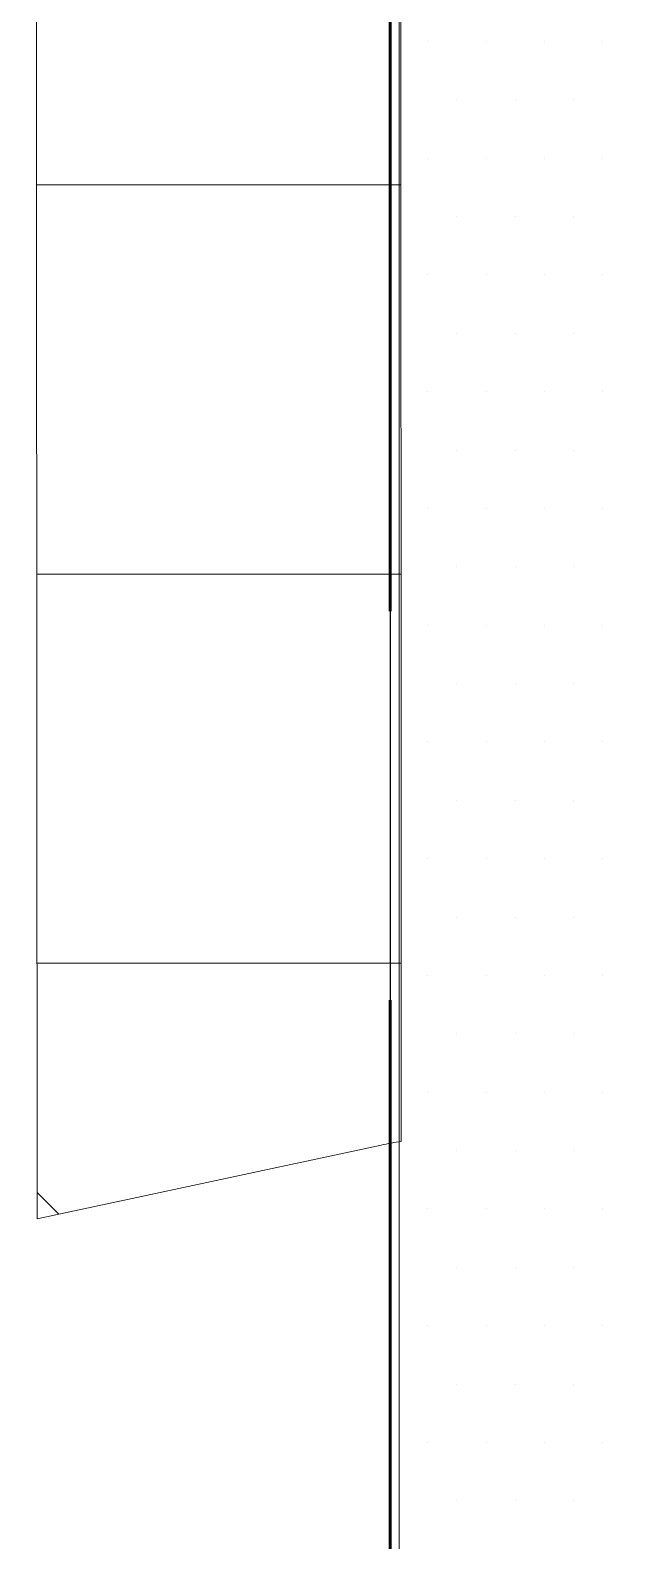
# Model space of a CAD drawing. Header units: inches. Extents: x -20.7 to 76.3, y -55.2 to 19.1.
# Drawn here: x -13.0632 to -12.8754, y -2.6036 to -2.1182 of the extents above; entities that cross this region are included whole.
import ezdxf

# ---------------------------------------------------------------- set-up
doc = ezdxf.new("R2010")
doc.units = ezdxf.units.IN
doc.header["$MEASUREMENT"] = 0
doc.linetypes.add('AI-Linetype-45', pattern=[0.375113, 0.250075, -0.125038])
for name, color, linetype, lineweight in [('.ATI-HATCH', 7, 'Continuous', 0), ('G-ANNO-TTLB', 7, 'Continuous', 0), ('TYVEK', 7, 'Continuous', 0)]:
    doc.layers.add(name, color=color, linetype=linetype, lineweight=lineweight)

# ---------------------------------------------------------------- blocks, each defined once
blk = doc.blocks.new('Block_674')
at = {"layer": '.ATI-HATCH'}
blk.add_open_spline([(-12.69719, -1.46066), (-12.69719, -1.46066), (-12.94467, -1.31068), (-12.94467, -1.31068), (-12.94467, -1.31068), (-12.94467, -3.61797), (-12.94467, -3.61797), (-12.94467, -3.61797), (-12.69719, -3.76796), (-12.69719, -3.76796), (-12.69719, -3.76796), (-12.69719, -1.46066), (-12.69719, -1.46066)], degree=3, knots=[0, 0, 0, 0, 1, 1, 1, 2, 2, 2, 3, 3, 3, 4, 4, 4, 4], dxfattribs=at)
at = {"layer": '.ATI-HATCH', "color": 8, "lineweight": 0, "true_color": 0x808080}
for points in [[(-12.93545, -2.12185), (-12.93545, -2.12185), (-12.93545, -2.12185), (-12.93545, -2.12185)], [(-12.9167, -2.12185), (-12.9167, -2.12185), (-12.9167, -2.12185), (-12.9167, -2.12185)], [(-12.89794, -2.12185), (-12.89794, -2.12185), (-12.89794, -2.12185), (-12.89794, -2.12185)], [(-12.87918, -2.12185), (-12.87918, -2.12185), (-12.87918, -2.12185), (-12.87918, -2.12185)], [(-12.92607, -2.14061), (-12.92607, -2.14061), (-12.92607, -2.14061), (-12.92607, -2.14061)], [(-12.90732, -2.14061), (-12.90732, -2.14061), (-12.90732, -2.14061), (-12.90732, -2.14061)], [(-12.88856, -2.14061), (-12.88856, -2.14061), (-12.88856, -2.14061), (-12.88856, -2.14061)], [(-12.93545, -2.15936), (-12.93545, -2.15936), (-12.93545, -2.15936), (-12.93545, -2.15936)], [(-12.9167, -2.15936), (-12.9167, -2.15936), (-12.9167, -2.15936), (-12.9167, -2.15936)], [(-12.89794, -2.15936), (-12.89794, -2.15936), (-12.89794, -2.15936), (-12.89794, -2.15936)], [(-12.87918, -2.15936), (-12.87918, -2.15936), (-12.87918, -2.15936), (-12.87918, -2.15936)], [(-12.92607, -2.17812), (-12.92607, -2.17812), (-12.92607, -2.17812), (-12.92607, -2.17812)], [(-12.90732, -2.17812), (-12.90732, -2.17812), (-12.90732, -2.17812), (-12.90732, -2.17812)], [(-12.88856, -2.17812), (-12.88856, -2.17812), (-12.88856, -2.17812), (-12.88856, -2.17812)], [(-12.93545, -2.19687), (-12.93545, -2.19687), (-12.93545, -2.19687), (-12.93545, -2.19687)], [(-12.9167, -2.19687), (-12.9167, -2.19687), (-12.9167, -2.19687), (-12.9167, -2.19687)], [(-12.89794, -2.19687), (-12.89794, -2.19687), (-12.89794, -2.19687), (-12.89794, -2.19687)], [(-12.87918, -2.19687), (-12.87918, -2.19687), (-12.87918, -2.19687), (-12.87918, -2.19687)], [(-12.92607, -2.21563), (-12.92607, -2.21563), (-12.92607, -2.21563), (-12.92607, -2.21563)], [(-12.90732, -2.21563), (-12.90732, -2.21563), (-12.90732, -2.21563), (-12.90732, -2.21563)], [(-12.88856, -2.21563), (-12.88856, -2.21563), (-12.88856, -2.21563), (-12.88856, -2.21563)], [(-12.93545, -2.23438), (-12.93545, -2.23438), (-12.93545, -2.23438), (-12.93545, -2.23438)], [(-12.9167, -2.23438), (-12.9167, -2.23438), (-12.9167, -2.23438), (-12.9167, -2.23438)], [(-12.89794, -2.23438), (-12.89794, -2.23438), (-12.89794, -2.23438), (-12.89794, -2.23438)], [(-12.87918, -2.23438), (-12.87918, -2.23438), (-12.87918, -2.23438), (-12.87918, -2.23438)], [(-12.92607, -2.25314), (-12.92607, -2.25314), (-12.92607, -2.25314), (-12.92607, -2.25314)], [(-12.90732, -2.25314), (-12.90732, -2.25314), (-12.90732, -2.25314), (-12.90732, -2.25314)], [(-12.88856, -2.25314), (-12.88856, -2.25314), (-12.88856, -2.25314), (-12.88856, -2.25314)], [(-12.93545, -2.2719), (-12.93545, -2.2719), (-12.93545, -2.2719), (-12.93545, -2.2719)], [(-12.9167, -2.2719), (-12.9167, -2.2719), (-12.9167, -2.2719), (-12.9167, -2.2719)], [(-12.89794, -2.2719), (-12.89794, -2.2719), (-12.89794, -2.2719), (-12.89794, -2.2719)], [(-12.87918, -2.2719), (-12.87918, -2.2719), (-12.87918, -2.2719), (-12.87918, -2.2719)], [(-12.92607, -2.29065), (-12.92607, -2.29065), (-12.92607, -2.29065), (-12.92607, -2.29065)], [(-12.90732, -2.29065), (-12.90732, -2.29065), (-12.90732, -2.29065), (-12.90732, -2.29065)], [(-12.88856, -2.29065), (-12.88856, -2.29065), (-12.88856, -2.29065), (-12.88856, -2.29065)], [(-12.93545, -2.30941), (-12.93545, -2.30941), (-12.93545, -2.30941), (-12.93545, -2.30941)], [(-12.9167, -2.30941), (-12.9167, -2.30941), (-12.9167, -2.30941), (-12.9167, -2.30941)], [(-12.89794, -2.30941), (-12.89794, -2.30941), (-12.89794, -2.30941), (-12.89794, -2.30941)], [(-12.87918, -2.30941), (-12.87918, -2.30941), (-12.87918, -2.30941), (-12.87918, -2.30941)], [(-12.92607, -2.32816), (-12.92607, -2.32816), (-12.92607, -2.32816), (-12.92607, -2.32816)], [(-12.90732, -2.32816), (-12.90732, -2.32816), (-12.90732, -2.32816), (-12.90732, -2.32816)], [(-12.88856, -2.32816), (-12.88856, -2.32816), (-12.88856, -2.32816), (-12.88856, -2.32816)], [(-12.93545, -2.34692), (-12.93545, -2.34692), (-12.93545, -2.34692), (-12.93545, -2.34692)], [(-12.9167, -2.34692), (-12.9167, -2.34692), (-12.9167, -2.34692), (-12.9167, -2.34692)], [(-12.89794, -2.34692), (-12.89794, -2.34692), (-12.89794, -2.34692), (-12.89794, -2.34692)], [(-12.87918, -2.34692), (-12.87918, -2.34692), (-12.87918, -2.34692), (-12.87918, -2.34692)], [(-12.92607, -2.36567), (-12.92607, -2.36567), (-12.92607, -2.36567), (-12.92607, -2.36567)], [(-12.90732, -2.36567), (-12.90732, -2.36567), (-12.90732, -2.36567), (-12.90732, -2.36567)], [(-12.88856, -2.36567), (-12.88856, -2.36567), (-12.88856, -2.36567), (-12.88856, -2.36567)], [(-12.93545, -2.38443), (-12.93545, -2.38443), (-12.93545, -2.38443), (-12.93545, -2.38443)], [(-12.9167, -2.38443), (-12.9167, -2.38443), (-12.9167, -2.38443), (-12.9167, -2.38443)], [(-12.89794, -2.38443), (-12.89794, -2.38443), (-12.89794, -2.38443), (-12.89794, -2.38443)], [(-12.87918, -2.38443), (-12.87918, -2.38443), (-12.87918, -2.38443), (-12.87918, -2.38443)], [(-12.92607, -2.40319), (-12.92607, -2.40319), (-12.92607, -2.40319), (-12.92607, -2.40319)], [(-12.90732, -2.40319), (-12.90732, -2.40319), (-12.90732, -2.40319), (-12.90732, -2.40319)], [(-12.88856, -2.40319), (-12.88856, -2.40319), (-12.88856, -2.40319), (-12.88856, -2.40319)], [(-12.93545, -2.42194), (-12.93545, -2.42194), (-12.93545, -2.42194), (-12.93545, -2.42194)], [(-12.9167, -2.42194), (-12.9167, -2.42194), (-12.9167, -2.42194), (-12.9167, -2.42194)], [(-12.89794, -2.42194), (-12.89794, -2.42194), (-12.89794, -2.42194), (-12.89794, -2.42194)], [(-12.87918, -2.42194), (-12.87918, -2.42194), (-12.87918, -2.42194), (-12.87918, -2.42194)], [(-12.92607, -2.4407), (-12.92607, -2.4407), (-12.92607, -2.4407), (-12.92607, -2.4407)], [(-12.90732, -2.4407), (-12.90732, -2.4407), (-12.90732, -2.4407), (-12.90732, -2.4407)], [(-12.88856, -2.4407), (-12.88856, -2.4407), (-12.88856, -2.4407), (-12.88856, -2.4407)], [(-12.93545, -2.45945), (-12.93545, -2.45945), (-12.93545, -2.45945), (-12.93545, -2.45945)], [(-12.9167, -2.45945), (-12.9167, -2.45945), (-12.9167, -2.45945), (-12.9167, -2.45945)], [(-12.89794, -2.45945), (-12.89794, -2.45945), (-12.89794, -2.45945), (-12.89794, -2.45945)], [(-12.87918, -2.45945), (-12.87918, -2.45945), (-12.87918, -2.45945), (-12.87918, -2.45945)], [(-12.92607, -2.47821), (-12.92607, -2.47821), (-12.92607, -2.47821), (-12.92607, -2.47821)], [(-12.90732, -2.47821), (-12.90732, -2.47821), (-12.90732, -2.47821), (-12.90732, -2.47821)], [(-12.88856, -2.47821), (-12.88856, -2.47821), (-12.88856, -2.47821), (-12.88856, -2.47821)], [(-12.93545, -2.49696), (-12.93545, -2.49696), (-12.93545, -2.49696), (-12.93545, -2.49696)], [(-12.9167, -2.49696), (-12.9167, -2.49696), (-12.9167, -2.49696), (-12.9167, -2.49696)], [(-12.89794, -2.49696), (-12.89794, -2.49696), (-12.89794, -2.49696), (-12.89794, -2.49696)], [(-12.87918, -2.49696), (-12.87918, -2.49696), (-12.87918, -2.49696), (-12.87918, -2.49696)], [(-12.92607, -2.51572), (-12.92607, -2.51572), (-12.92607, -2.51572), (-12.92607, -2.51572)], [(-12.90732, -2.51572), (-12.90732, -2.51572), (-12.90732, -2.51572), (-12.90732, -2.51572)], [(-12.88856, -2.51572), (-12.88856, -2.51572), (-12.88856, -2.51572), (-12.88856, -2.51572)], [(-12.93545, -2.53447), (-12.93545, -2.53447), (-12.93545, -2.53447), (-12.93545, -2.53447)], [(-12.9167, -2.53447), (-12.9167, -2.53447), (-12.9167, -2.53447), (-12.9167, -2.53447)], [(-12.89794, -2.53447), (-12.89794, -2.53447), (-12.89794, -2.53447), (-12.89794, -2.53447)], [(-12.87918, -2.53447), (-12.87918, -2.53447), (-12.87918, -2.53447), (-12.87918, -2.53447)], [(-12.92607, -2.55323), (-12.92607, -2.55323), (-12.92607, -2.55323), (-12.92607, -2.55323)], [(-12.90732, -2.55323), (-12.90732, -2.55323), (-12.90732, -2.55323), (-12.90732, -2.55323)], [(-12.88856, -2.55323), (-12.88856, -2.55323), (-12.88856, -2.55323), (-12.88856, -2.55323)], [(-12.93545, -2.57199), (-12.93545, -2.57199), (-12.93545, -2.57199), (-12.93545, -2.57199)], [(-12.9167, -2.57199), (-12.9167, -2.57199), (-12.9167, -2.57199), (-12.9167, -2.57199)], [(-12.89794, -2.57199), (-12.89794, -2.57199), (-12.89794, -2.57199), (-12.89794, -2.57199)], [(-12.87918, -2.57199), (-12.87918, -2.57199), (-12.87918, -2.57199), (-12.87918, -2.57199)], [(-12.92607, -2.59074), (-12.92607, -2.59074), (-12.92607, -2.59074), (-12.92607, -2.59074)], [(-12.90732, -2.59074), (-12.90732, -2.59074), (-12.90732, -2.59074), (-12.90732, -2.59074)], [(-12.88856, -2.59074), (-12.88856, -2.59074), (-12.88856, -2.59074), (-12.88856, -2.59074)]]:
    blk.add_open_spline(points, degree=3, dxfattribs=at)
blk = doc.blocks.new('Block_675')
at = {"layer": '.ATI-HATCH'}
blk.add_open_spline([(-12.95047, -2.47644), (-12.94832, -2.47597), (-12.94615, -2.47559), (-12.94396, -2.47528), (-12.94396, -2.47528), (-12.94467, 0.27637), (-12.94467, 0.27637), (-12.94467, 0.27637), (-12.94443, 0.27623), (-12.94443, 0.27623), (-12.94443, 0.27623), (-12.71393, 0.41251), (-12.71393, 0.41251), (-12.71393, 0.41251), (-13.06304, 0.61273), (-13.06304, 0.61273), (-13.06304, 0.61273), (-13.06093, -2.50013), (-13.06093, -2.50013), (-13.06093, -2.50013), (-12.95047, -2.47644), (-12.95047, -2.47644)], degree=3, knots=[0, 0, 0, 0, 1, 1, 1, 2, 2, 2, 3, 3, 3, 4, 4, 4, 5, 5, 5, 6, 6, 6, 7, 7, 7, 7], dxfattribs=at)
at = {"layer": '.ATI-HATCH', "color": 8, "lineweight": 0, "true_color": 0x808080}
for points in [[(-13.06116, -2.16793), (-13.06116, -2.16793), (-12.94404, -2.16793), (-12.94404, -2.16793)], [(-13.06107, -2.29297), (-13.06107, -2.29297), (-12.94401, -2.29297), (-12.94401, -2.29297)], [(-13.06099, -2.41801), (-13.06099, -2.41801), (-12.94398, -2.41801), (-12.94398, -2.41801)], [(-13.05398, -2.49864), (-13.05398, -2.49864), (-13.06094, -2.49168), (-13.06094, -2.49168)]]:
    blk.add_open_spline(points, degree=3, dxfattribs=at)

msp = doc.modelspace()

# ---------------------------------------------------------------- hatches: boundary and pattern name
at = {"layer": 'G-ANNO-TTLB', "true_color": 0xff00ff, "transparency": 33554687}
h = msp.add_hatch(color=6, dxfattribs=at)
edge = h.paths.add_edge_path()
edge.add_spline(control_points=[(20.03424, -15.13455), (20.03424, -15.13455), (-20.6658, -15.13455), (-20.6658, -15.13455), (-20.6658, -15.13455), (-20.6658, 19.00075), (-20.6658, 19.00075), (-20.6658, 19.00075), (20.03424, 19.00075), (20.03424, 19.00075), (20.03424, 19.00075), (20.03424, -15.13455), (20.03424, -15.13455)], knot_values=[0, 0, 0, 0, 1, 1, 1, 2, 2, 2, 3, 3, 3, 4, 4, 4, 4], degree=3, periodic=0)
edge = h.paths.add_edge_path()
edge.add_spline(control_points=[(-20.54076, 18.87571), (-20.54076, 18.87571), (-20.54076, -15.00951), (-20.54076, -15.00951), (-20.54076, -15.00951), (19.9092, -15.00951), (19.9092, -15.00951), (19.9092, -15.00951), (19.9092, 18.87571), (19.9092, 18.87571), (19.9092, 18.87571), (-20.54076, 18.87571), (-20.54076, 18.87571)], knot_values=[0, 0, 0, 0, 1, 1, 1, 2, 2, 2, 3, 3, 3, 4, 4, 4, 4], degree=3, periodic=0)
edge.add_line((-20.54076, 18.87571), (-20.54076, 18.87571))

# ---------------------------------------------------------------- linework, layer by layer
at = {"layer": 'G-ANNO-TTLB'}
for points in [[(20.03424, -15.13455), (20.03424, -15.13455), (-20.6658, -15.13455), (-20.6658, -15.13455), (-20.6658, -15.13455), (-20.6658, 19.00075), (-20.6658, 19.00075), (-20.6658, 19.00075), (20.03424, 19.00075), (20.03424, 19.00075), (20.03424, 19.00075), (20.03424, -15.13455), (20.03424, -15.13455)], [(-20.54076, 18.87571), (-20.54076, 18.87571), (-20.54076, -15.00951), (-20.54076, -15.00951), (-20.54076, -15.00951), (19.9092, -15.00951), (19.9092, -15.00951), (19.9092, -15.00951), (19.9092, 18.87571), (19.9092, 18.87571), (19.9092, 18.87571), (-20.54076, 18.87571), (-20.54076, 18.87571)]]:
    msp.add_open_spline(points, degree=3, knots=[0, 0, 0, 0, 1, 1, 1, 2, 2, 2, 3, 3, 3, 4, 4, 4, 4], dxfattribs=at)
at = {"layer": 'TYVEK', "color": 33, "lineweight": 25, "true_color": 0xcc9966}
msp.add_line((-12.94756, 0.2836), (-12.94756, -2.66152), dxfattribs=at)
at = {"layer": 'TYVEK', "color": 18, "linetype": 'AI-Linetype-45', "lineweight": 60, "true_color": 0x000000}
msp.add_line((-12.94756, -1.30455), (-12.94756, -3.61184), dxfattribs=at)

# ---------------------------------------------------------------- block references
at = {"layer": '.ATI-HATCH'}
for name in ['Block_675', 'Block_674']:
    msp.add_blockref(name, (0, 0), dxfattribs=at)

doc.saveas('drawing.dxf')
